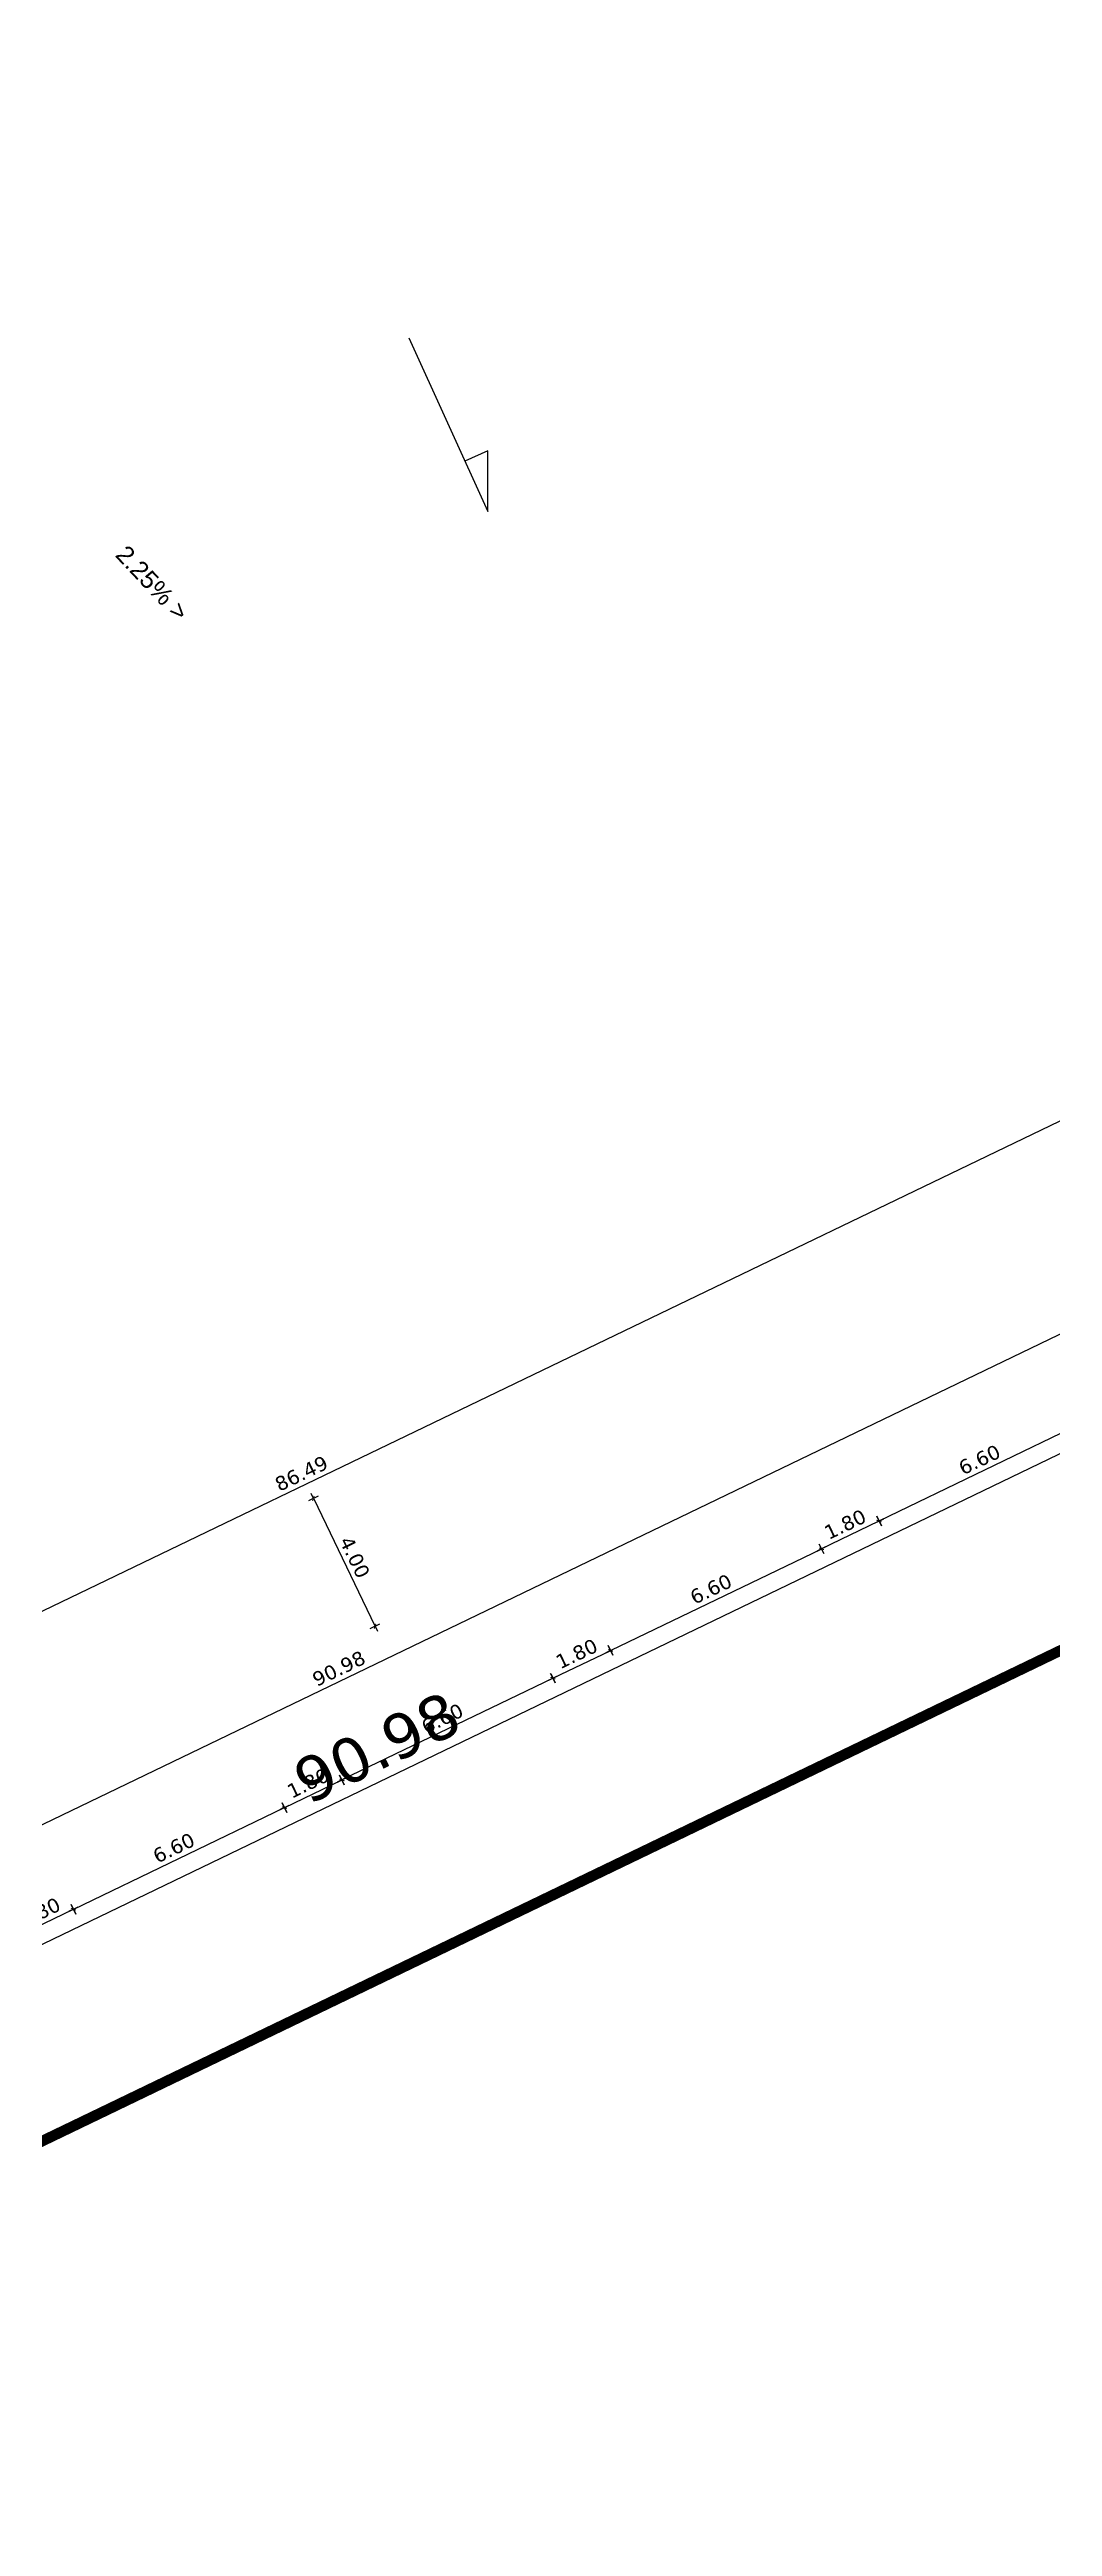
# Model space of a CAD drawing. Header units: metres. Extents: x 679716 to 681053, y 2749449 to 2750332.
# Drawn here: x 680448.7 to 680476.9, y 2749898.1 to 2749967.9 of the extents above; entities that cross this region are included whole.
import ezdxf

# ---------------------------------------------------------------- set-up
doc = ezdxf.new("R2010")
doc.units = ezdxf.units.M
doc.linetypes.add('DASHEDX2', pattern=[1.5, 1, -0.5])
for name, color, linetype in [('01-TX-Length Dimensions 250', 80, 'Continuous'), ('01-TX-Secondary Dimensions 1000', 152, 'Continuous'), ('01-TX-Slopes__', 140, 'Continuous')]:
    doc.layers.add(name, color=color, linetype=linetype)
doc.layers.add('02-L-Guideline Axis', color=34, linetype='DASHEDX2', lineweight=50, true_color=0xa55200)
doc.layers.add('02-L-Main Axis', color=244, linetype='DASHEDX2', lineweight=50, true_color=0xa50029)
doc.layers.add('03-BK-Arrow', color=153, linetype='Continuous', true_color=0x4491cf)
doc.styles.add('E100', font='verdana.ttf', dxfattribs={"height": 0.4})
doc.styles.add('E500', font='verdana.ttf', dxfattribs={"height": 1.25})
doc.styles.get("Standard").update_dxf_attribs({"font": 'arial.ttf'})
doc.dimstyles.new('E1000', dxfattribs={"dimscale": 0.03, "dimtxt": 1.25, "dimasz": 1, "dimexe": 0.1, "dimexo": 1, "dimgap": 8, "dimtad": 1, "dimzin": 0, "dimdsep": 46, "dimtxsty": 'E500', "dimblk1": 'LINCOT500', "dimblk2": 'LINCOT500', "dimsah": 1, "dimcen": 0.1, "dimdle": 0.1, "dimse1": 1, "dimse2": 1, "dimclrt": 256, "dimazin": 0, "dimtfac": 0.015385, "dimtofl": 0, "dimtmove": 0, "dimatfit": 3, "dimldrblk": 'LINCOT500', "dimfxl": 1, "dimtolj": 1, "dimtzin": 0, "dimarcsym": 0})
doc.dimstyles.new('E250', dxfattribs={"dimscale": 0.03, "dimtxt": 0.4, "dimasz": 0.5, "dimexe": 0.1, "dimexo": 1, "dimgap": 4, "dimtad": 1, "dimzin": 0, "dimdsep": 46, "dimtxsty": 'E100', "dimblk1": 'LINCOT200', "dimblk2": 'LINCOT200', "dimsah": 1, "dimcen": 0.1, "dimdle": 0.1, "dimse1": 1, "dimse2": 1, "dimclrt": 256, "dimadec": 0, "dimazin": 0, "dimtfac": 0.015385, "dimtofl": 0, "dimtmove": 0, "dimatfit": 3, "dimldrblk": 'LINCOT200', "dimfxl": 1, "dimtolj": 1, "dimtzin": 0, "dimarcsym": 0})

# ---------------------------------------------------------------- blocks, each defined once
blk = doc.blocks.new('LINCOT200')
for p, q in [((0, -10), (0, 10)), ((0, 0), (10, 0))]:
    blk.add_line(p, q)
at = {"const_width": 1.88}
blk.add_lwpolyline([(3.5, -3.5), (-3.5, 3.5)], dxfattribs=at)
blk = doc.blocks.new('*D11')
at = {"layer": '01-TX-Length Dimensions 250', "color": 0, "lineweight": -2, "transparency": 16777216}
blk.add_line((680415.998, 2749902.242), (680497.928, 2749941.726), dxfattribs=at)
at = {"layer": '01-TX-Length Dimensions 250', "color": 0, "lineweight": -2, "transparency": 16777216, "xscale": 0.015, "yscale": 0.015, "zscale": 0.015}
for p, rotation in [((680497.942, 2749941.733), 25.73044521800444), ((680415.984, 2749902.236), 205.7304452180044)]:
    blk.add_blockref('LINCOT200', p, dxfattribs=dict(at, rotation=rotation))
at = {"layer": '01-TX-Length Dimensions 250', "transparency": 16777216, "insert": (680456.82, 2749922.281), "char_height": 0.4, "attachment_point": 5, "rotation": 25.73045, "style": 'E100'}
blk.add_mtext('\\A1;90.98', dxfattribs=at)
blk = doc.blocks.new('*D205')
at = {"layer": '01-TX-Length Dimensions 250', "color": 0, "lineweight": -2, "transparency": 16777216}
blk.add_line((680494.852, 2749946.252), (680416.964, 2749908.711), dxfattribs=at)
at = {"layer": '01-TX-Length Dimensions 250', "color": 0, "lineweight": -2, "transparency": 16777216, "xscale": 0.015, "yscale": 0.015, "zscale": 0.015}
for p, rotation in [((680494.865, 2749946.259), 25.73353157024158), ((680416.951, 2749908.705), 205.7335315702416)]:
    blk.add_blockref('LINCOT200', p, dxfattribs=dict(at, rotation=rotation))
at = {"layer": '01-TX-Length Dimensions 250', "transparency": 16777216, "insert": (680455.765, 2749927.778), "char_height": 0.4, "attachment_point": 5, "rotation": 25.73353, "style": 'E100'}
blk.add_mtext('\\A1;86.49', dxfattribs=at)
blk = doc.blocks.new('*D208')
at = {"layer": '01-TX-Length Dimensions 250', "color": 0, "lineweight": -2, "transparency": 16777216}
blk.add_line((680456.11, 2749927.063), (680457.833, 2749923.487), dxfattribs=at)
at = {"layer": '01-TX-Length Dimensions 250', "color": 0, "lineweight": -2, "transparency": 16777216, "xscale": 0.015, "yscale": 0.015, "zscale": 0.015}
for p, rotation in [((680456.103, 2749927.077), 115.7336599587251), ((680457.84, 2749923.473), 295.7336599587251)]:
    blk.add_blockref('LINCOT200', p, dxfattribs=dict(at, rotation=rotation))
at = {"layer": '01-TX-Length Dimensions 250', "transparency": 16777216, "insert": (680457.267, 2749925.417), "char_height": 0.4, "attachment_point": 5, "rotation": 295.73366, "style": 'E100'}
blk.add_mtext('\\A1;4.00', dxfattribs=at)
blk = doc.blocks.new('*D342')
at = {"layer": '01-TX-Length Dimensions 250', "color": 0, "lineweight": -2, "transparency": 16777216}
blk.add_line((680452.842, 2750005.409), (680450.005, 2750006.794), dxfattribs=at)
at = {"layer": '01-TX-Length Dimensions 250', "color": 0, "lineweight": -2, "transparency": 16777216, "xscale": 0.015, "yscale": 0.015, "zscale": 0.015, "rotation": 153.9730183092248}
blk.add_blockref('LINCOT200', (680449.991, 2750006.801), dxfattribs=at)
at = {"layer": '01-TX-Length Dimensions 250', "transparency": 16777216, "insert": (680451.872, 2750006.248), "char_height": 0.4, "attachment_point": 5, "rotation": 333.97302, "style": 'E100'}
blk.add_mtext('\\A1;R671.30', dxfattribs=at)
blk = doc.blocks.new('*D462')
at = {"layer": '01-TX-Length Dimensions 250', "color": 0, "lineweight": -2, "transparency": 16777216}
for p, q in [((680432.264, 2749962.601), (680435.609, 2749961.252)), ((681053.213, 2749712.237), (681053.219, 2749712.237)), ((681053.216, 2749712.234), (681053.216, 2749712.24))]:
    blk.add_line(p, q, dxfattribs=at)
at = {"layer": '01-TX-Length Dimensions 250', "color": 0, "lineweight": -2, "transparency": 16777216, "xscale": 0.015, "yscale": 0.015, "zscale": 0.015, "rotation": 338.0410202678765}
blk.add_blockref('LINCOT200', (680435.623, 2749961.246), dxfattribs=at)
at = {"layer": '01-TX-Length Dimensions 250', "transparency": 16777216, "insert": (680433.538, 2749962.441), "char_height": 0.4, "attachment_point": 5, "rotation": 338.04102, "style": 'E100'}
blk.add_mtext('\\A1;R665.90', dxfattribs=at)
blk = doc.blocks.new('*D471')
at = {"layer": '01-TX-Length Dimensions 250', "color": 0, "lineweight": -2, "transparency": 16777216}
blk.add_line((680416.399, 2749914.175), (680413.33, 2749915.148), dxfattribs=at)
at = {"layer": '01-TX-Length Dimensions 250', "color": 0, "lineweight": -2, "transparency": 16777216, "xscale": 0.015, "yscale": 0.015, "zscale": 0.015, "rotation": 162.4059570772416}
blk.add_blockref('LINCOT200', (680413.315, 2749915.153), dxfattribs=at)
at = {"layer": '01-TX-Length Dimensions 250', "transparency": 16777216, "insert": (680415.315, 2749914.863), "char_height": 0.4, "attachment_point": 5, "rotation": 342.40596, "style": 'E100'}
blk.add_mtext('\\A1;R671.50', dxfattribs=at)
blk = doc.blocks.new('LINCOT500')
for p, q in [((0, -25), (0, 25)), ((0, 0), (25, 0))]:
    blk.add_line(p, q)
at = {"const_width": 4.69}
blk.add_lwpolyline([(8.8, -8.8), (-8.8, 8.8)], dxfattribs=at)
blk = doc.blocks.new('*D847')
at = {"layer": '01-TX-Secondary Dimensions 1000', "color": 0, "lineweight": -2, "transparency": 16777216}
blk.add_line((680417.328, 2749899.506), (680499.233, 2749938.984), dxfattribs=at)
at = {"layer": '01-TX-Secondary Dimensions 1000', "color": 0, "lineweight": -2, "transparency": 16777216, "xscale": 0.03, "yscale": 0.03, "zscale": 0.03}
for p, rotation in [((680499.26, 2749938.997), 25.73365995811271), ((680417.301, 2749899.493), 205.7336599581127)]:
    blk.add_blockref('LINCOT500', p, dxfattribs=dict(at, rotation=rotation))
at = {"layer": '01-TX-Secondary Dimensions 1000', "transparency": 16777216, "insert": (680457.893, 2749920.05), "char_height": 1.25, "attachment_point": 5, "rotation": 25.73366, "style": 'E500'}
blk.add_mtext('\\A1;90.98', dxfattribs=at)
blk = doc.blocks.new('*D1384')
at = {"layer": '01-TX-Length Dimensions 250', "color": 0, "lineweight": -2, "transparency": 16777216}
blk.add_line((680447.732, 2749914.722), (680449.327, 2749915.49), dxfattribs=at)
at = {"layer": '01-TX-Length Dimensions 250', "color": 0, "lineweight": -2, "transparency": 16777216, "xscale": 0.015, "yscale": 0.015, "zscale": 0.015}
for p, rotation in [((680449.34, 2749915.497), 25.73296030619198), ((680447.719, 2749914.715), 205.732960306192)]:
    blk.add_blockref('LINCOT200', p, dxfattribs=dict(at, rotation=rotation))
at = {"layer": '01-TX-Length Dimensions 250', "transparency": 16777216, "insert": (680448.387, 2749915.402), "char_height": 0.4, "attachment_point": 5, "rotation": 25.73296, "style": 'E100'}
blk.add_mtext('\\A1;1.80', dxfattribs=at)
blk = doc.blocks.new('*D1385')
at = {"layer": '01-TX-Length Dimensions 250', "color": 0, "lineweight": -2, "transparency": 16777216}
blk.add_line((680449.354, 2749915.503), (680455.271, 2749918.355), dxfattribs=at)
at = {"layer": '01-TX-Length Dimensions 250', "color": 0, "lineweight": -2, "transparency": 16777216, "xscale": 0.015, "yscale": 0.015, "zscale": 0.015}
for p, rotation in [((680455.285, 2749918.362), 25.73296030619198), ((680449.34, 2749915.497), 205.732960306192)]:
    blk.add_blockref('LINCOT200', p, dxfattribs=dict(at, rotation=rotation))
at = {"layer": '01-TX-Length Dimensions 250', "transparency": 16777216, "insert": (680452.17, 2749917.225), "char_height": 0.4, "attachment_point": 5, "rotation": 25.73296, "style": 'E100'}
blk.add_mtext('\\A1;6.60', dxfattribs=at)
blk = doc.blocks.new('*D1386')
at = {"layer": '01-TX-Length Dimensions 250', "color": 0, "lineweight": -2, "transparency": 16777216}
blk.add_line((680455.298, 2749918.368), (680456.893, 2749919.137), dxfattribs=at)
at = {"layer": '01-TX-Length Dimensions 250', "color": 0, "lineweight": -2, "transparency": 16777216, "xscale": 0.015, "yscale": 0.015, "zscale": 0.015}
for p, rotation in [((680456.906, 2749919.143), 25.73296030619198), ((680455.285, 2749918.362), 205.732960306192)]:
    blk.add_blockref('LINCOT200', p, dxfattribs=dict(at, rotation=rotation))
at = {"layer": '01-TX-Length Dimensions 250', "transparency": 16777216, "insert": (680455.953, 2749919.049), "char_height": 0.4, "attachment_point": 5, "rotation": 25.73296, "style": 'E100'}
blk.add_mtext('\\A1;1.80', dxfattribs=at)
blk = doc.blocks.new('*D1387')
at = {"layer": '01-TX-Length Dimensions 250', "color": 0, "lineweight": -2, "transparency": 16777216}
blk.add_line((680462.838, 2749922.002), (680456.92, 2749919.15), dxfattribs=at)
at = {"layer": '01-TX-Length Dimensions 250', "color": 0, "lineweight": -2, "transparency": 16777216, "xscale": 0.015, "yscale": 0.015, "zscale": 0.015}
for p, rotation in [((680462.852, 2749922.009), 25.73296030619198), ((680456.906, 2749919.143), 205.732960306192)]:
    blk.add_blockref('LINCOT200', p, dxfattribs=dict(at, rotation=rotation))
at = {"layer": '01-TX-Length Dimensions 250', "transparency": 16777216, "insert": (680459.736, 2749920.872), "char_height": 0.4, "attachment_point": 5, "rotation": 25.73296, "style": 'E100'}
blk.add_mtext('\\A1;6.60', dxfattribs=at)
blk = doc.blocks.new('*D1388')
at = {"layer": '01-TX-Length Dimensions 250', "color": 0, "lineweight": -2, "transparency": 16777216}
blk.add_line((680462.866, 2749922.016), (680464.461, 2749922.784), dxfattribs=at)
at = {"layer": '01-TX-Length Dimensions 250', "color": 0, "lineweight": -2, "transparency": 16777216, "xscale": 0.015, "yscale": 0.015, "zscale": 0.015}
for p, rotation in [((680464.474, 2749922.791), 25.73296030619198), ((680462.853, 2749922.009), 205.732960306192)]:
    blk.add_blockref('LINCOT200', p, dxfattribs=dict(at, rotation=rotation))
at = {"layer": '01-TX-Length Dimensions 250', "transparency": 16777216, "insert": (680463.521, 2749922.697), "char_height": 0.4, "attachment_point": 5, "rotation": 25.73296, "style": 'E100'}
blk.add_mtext('\\A1;1.80', dxfattribs=at)
blk = doc.blocks.new('*D1389')
at = {"layer": '01-TX-Length Dimensions 250', "color": 0, "lineweight": -2, "transparency": 16777216}
blk.add_line((680464.488, 2749922.798), (680470.405, 2749925.649), dxfattribs=at)
at = {"layer": '01-TX-Length Dimensions 250', "color": 0, "lineweight": -2, "transparency": 16777216, "xscale": 0.015, "yscale": 0.015, "zscale": 0.015}
for p, rotation in [((680470.419, 2749925.656), 25.73296030619198), ((680464.474, 2749922.791), 205.732960306192)]:
    blk.add_blockref('LINCOT200', p, dxfattribs=dict(at, rotation=rotation))
at = {"layer": '01-TX-Length Dimensions 250', "transparency": 16777216, "insert": (680467.304, 2749924.519), "char_height": 0.4, "attachment_point": 5, "rotation": 25.73296, "style": 'E100'}
blk.add_mtext('\\A1;6.60', dxfattribs=at)
blk = doc.blocks.new('*D1390')
at = {"layer": '01-TX-Length Dimensions 250', "color": 0, "lineweight": -2, "transparency": 16777216}
blk.add_line((680470.432, 2749925.662), (680472.027, 2749926.431), dxfattribs=at)
at = {"layer": '01-TX-Length Dimensions 250', "color": 0, "lineweight": -2, "transparency": 16777216, "xscale": 0.015, "yscale": 0.015, "zscale": 0.015}
for p, rotation in [((680472.04, 2749926.437), 25.73296030619198), ((680470.419, 2749925.656), 205.732960306192)]:
    blk.add_blockref('LINCOT200', p, dxfattribs=dict(at, rotation=rotation))
at = {"layer": '01-TX-Length Dimensions 250', "transparency": 16777216, "insert": (680471.086, 2749926.343), "char_height": 0.4, "attachment_point": 5, "rotation": 25.73296, "style": 'E100'}
blk.add_mtext('\\A1;1.80', dxfattribs=at)
blk = doc.blocks.new('*D1391')
at = {"layer": '01-TX-Length Dimensions 250', "color": 0, "lineweight": -2, "transparency": 16777216}
blk.add_line((680477.972, 2749929.297), (680472.054, 2749926.444), dxfattribs=at)
at = {"layer": '01-TX-Length Dimensions 250', "color": 0, "lineweight": -2, "transparency": 16777216, "xscale": 0.015, "yscale": 0.015, "zscale": 0.015}
for p, rotation in [((680477.986, 2749929.303), 25.73296030619198), ((680472.04, 2749926.437), 205.732960306192)]:
    blk.add_blockref('LINCOT200', p, dxfattribs=dict(at, rotation=rotation))
at = {"layer": '01-TX-Length Dimensions 250', "transparency": 16777216, "insert": (680474.87, 2749928.166), "char_height": 0.4, "attachment_point": 5, "rotation": 25.73296, "style": 'E100'}
blk.add_mtext('\\A1;6.60', dxfattribs=at)
blk = doc.blocks.new('ARROW')
blk.add_lwpolyline([(-6.52, -16.71), (0, 0), (-4.1, -3.99), (-1.89, -4.85)])

msp = doc.modelspace()

# ---------------------------------------------------------------- linework, layer by layer
at = {"layer": '02-L-Guideline Axis', "const_width": 0.3}
msp.add_lwpolyline([(680084.689, 2749733.627), (680623.385, 2749993.274)], dxfattribs=at)
at = {"layer": '02-L-Main Axis', "const_width": 0.2, "flags": 128}
msp.add_lwpolyline([(680049.101, 2749829.341), (680077.819, 2749843.182, -0.040128), (680142.081, 2749868.027), (680210.504, 2749888.507, -0.062489), (680267.318, 2749898.019), (680346.177, 2749901.29, 0.061742), (680375.136, 2749906.106, 0.080849), (680402.883, 2749920.005, 0.143294), (680430.799, 2749956.129, -0.030569), (680465.174, 2750030.221, -0.009319), (680465.83, 2750031.43, -0.202468), (680511.139, 2750066.285), (680570.978, 2750081.959)], format="xyb", dxfattribs=at)

# ---------------------------------------------------------------- block references
at = {"layer": '03-BK-Arrow', "xscale": 0.3, "yscale": 0.3, "zscale": 0.03, "rotation": 225.8255890391012}
msp.add_blockref('ARROW', (680461.019, 2749954.89, 0), dxfattribs=at)

# ---------------------------------------------------------------- texts
at = {"layer": '01-TX-Slopes__', "insert": (680450.86, 2749953.987), "char_height": 0.5, "attachment_point": 1, "rotation": 313.2109}
msp.add_mtext_dynamic_manual_height_columns('\\pxt4;2.25% >', width=18.65029, gutter_width=4534.14, heights=[3.005], dxfattribs=at)

# ---------------------------------------------------------------- dimensions: what is measured, and where the dimension line sits
at = {"layer": '01-TX-Length Dimensions 250'}
for center, mpoint, picture, middle in [((681053.216, 2749712.237), (680449.991, 2750006.801), '*D342', (680451.728, 2750005.953)), ((681053.216, 2749712.237), (680435.623, 2749961.246), '*D462', (680433.415, 2749962.137)), ((681053.402, 2749712.179), (680413.315, 2749915.153), '*D471', (680415.216, 2749914.55))]:
    dim = msp.add_radius_dim(center=center, mpoint=mpoint, dimstyle='E250', dxfattribs=at)
    dim.commit()
    dim.dimension.update_dxf_attribs({"geometry": picture, "text_midpoint": middle, "dimtype": 164})
for p1, p2, distance, picture, middle in [((680495.06, 2749945.854), (680417.146, 2749908.3), -0.449, '*D205', (680455.765, 2749927.778)), ((680415.566, 2749903.103), (680497.523, 2749942.6), -0.963, '*D11', (680456.82, 2749922.281)), ((680456.103, 2749927.077), (680457.84, 2749923.473), 0, '*D208', (680457.267, 2749925.417))]:
    dim = msp.add_aligned_dim(p1=p1, p2=p2, distance=distance, dimstyle='E250', dxfattribs=at)
    dim.commit()
    dim.dimension.update_dxf_attribs({"geometry": picture, "text_midpoint": middle})
for base, p1, p2, picture, middle in [((680472.04, 2749926.437), (680478.419, 2749928.403), (680472.474, 2749925.538), '*D1391', (680474.87, 2749928.166)), ((680472.04, 2749926.437), (680470.853, 2749924.754), (680472.475, 2749925.536), '*D1390', (680471.086, 2749926.343)), ((680470.419, 2749925.656), (680464.91, 2749921.887), (680470.853, 2749924.754), '*D1389', (680467.304, 2749924.519)), ((680464.474, 2749922.791), (680463.288, 2749921.106), (680464.91, 2749921.887), '*D1388', (680463.521, 2749922.697)), ((680456.906, 2749919.143), (680463.286, 2749921.109), (680457.34, 2749918.243), '*D1387', (680459.736, 2749920.872)), ((680456.906, 2749919.143), (680455.719, 2749917.46), (680457.341, 2749918.242), '*D1386', (680455.953, 2749919.049)), ((680455.285, 2749918.362), (680449.776, 2749914.593), (680455.719, 2749917.46), '*D1385', (680452.17, 2749917.225)), ((680449.34, 2749915.497), (680448.154, 2749913.812), (680449.776, 2749914.593), '*D1384', (680448.387, 2749915.402))]:
    dim = msp.add_linear_dim(base=base, p1=p1, p2=p2, angle=25.73296, dimstyle='E250', dxfattribs=at)
    dim.commit()
    dim.dimension.update_dxf_attribs({"geometry": picture, "text_midpoint": middle})
at = {"layer": '01-TX-Secondary Dimensions 1000'}
dim = msp.add_linear_dim(base=(680499.26, 2749938.997), p1=(680415.565, 2749903.095), p2=(680497.524, 2749942.599), angle=25.73366, dimstyle='E1000', dxfattribs=at)
dim.commit()
dim.dimension.update_dxf_attribs({"geometry": '*D847', "text_midpoint": (680457.893, 2749920.05)})

doc.saveas('drawing.dxf')
